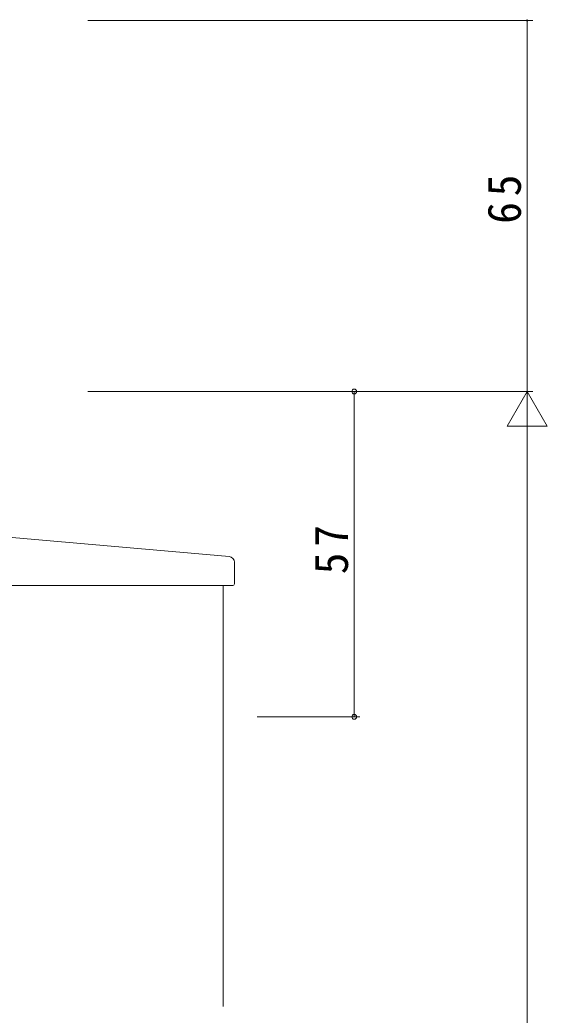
# Model space of a CAD drawing. Units: millimetres, scale not verified. Extents: x -841 to 292, y -594 to 212.
# Drawn here: x -617.6 to -525.2, y -92 to 82.4 of the extents above; entities that cross this region are included whole.
import ezdxf

# ---------------------------------------------------------------- set-up
doc = ezdxf.new("R2010")
doc.units = ezdxf.units.MM
doc.header["$LTSCALE"] = 2
for name, color, linetype, lineweight in [('0-4_YKK_12', 2, 'Continuous', 9), ('0-5_YKK_13', 4, 'Continuous', 9), ('0-6_YKK_D', 6, 'Continuous', 9)]:
    doc.layers.add(name, color=color, linetype=linetype, lineweight=lineweight)
doc.styles.add('ＭＳ ゴシック', font='')
doc.styles.get('ＭＳ ゴシック').set_extended_font_data('MS Gothic')

msp = doc.modelspace()

# ---------------------------------------------------------------- linework, layer by layer
at = {"layer": '0-4_YKK_12'}
msp.add_line((-582.004, -16.715), (-582.004, -90.466), dxfattribs=at)
at = {"layer": '0-5_YKK_13'}
for p, q in [((-580.007, -16.415), (-580.007, -12.631)), ((-636.507, -16.715), (-583.007, -16.715)), ((-580.307, -16.715), (-583.007, -16.715))]:
    msp.add_line(p, q, dxfattribs=at)
msp.add_lwpolyline([(-580.919, -11.635), (-582.919, -11.46), (-632.381, -7.133)], dxfattribs=at)
for centre, radius, start, end in [((-581.007, -12.631), 1, 0, 85), ((-580.307, -16.415), 0.3, 270, 0)]:
    msp.add_arc(centre, radius, start, end, dxfattribs=at)
at = {"layer": '0-6_YKK_D'}
for p, q in [((-605.704, 82.284), (-527.704, 82.284)), ((-528.704, 82.284), (-528.704, 17.284)), ((-605.704, 17.284), (-527.704, 17.284)), ((-605.704, 17.284), (-527.704, 17.284)), ((-576.004, 17.284), (-558.004, 17.284)), ((-559.004, -39.716), (-559.004, 17.284)), ((-528.704, 17.284), (-532.204, 11.222)), ((-528.704, 17.284), (-525.204, 11.222)), ((-528.704, 17.284), (-528.704, 5.159)), ((-532.204, 11.222), (-525.204, 11.222)), ((-528.704, 10.284), (-528.704, -375.716)), ((-576.004, -39.716), (-558.004, -39.716))]:
    msp.add_line(p, q, dxfattribs=at)
for centre in [(-559.004, 17.284), (-559.004, -39.716)]:
    msp.add_circle(centre, 0.425, dxfattribs=at)
for start, end in [(90, 270), (270, 90)]:
    msp.add_arc((-528.704, 82.284), 0.106, start, end, dxfattribs=at)

# ---------------------------------------------------------------- texts
at = {"layer": '0-6_YKK_D', "color": 7, "char_height": 5.865, "attachment_point": 7, "rotation": 90, "style": 'ＭＳ ゴシック'}
for s, insert in [('\\T1.27;\\W0.95;65', (-529.704, 46.677)), ('\\T1.27;\\W0.95;57', (-560.004, -14.736))]:
    msp.add_mtext(s, dxfattribs=dict(at, insert=insert))

doc.saveas('drawing.dxf')
